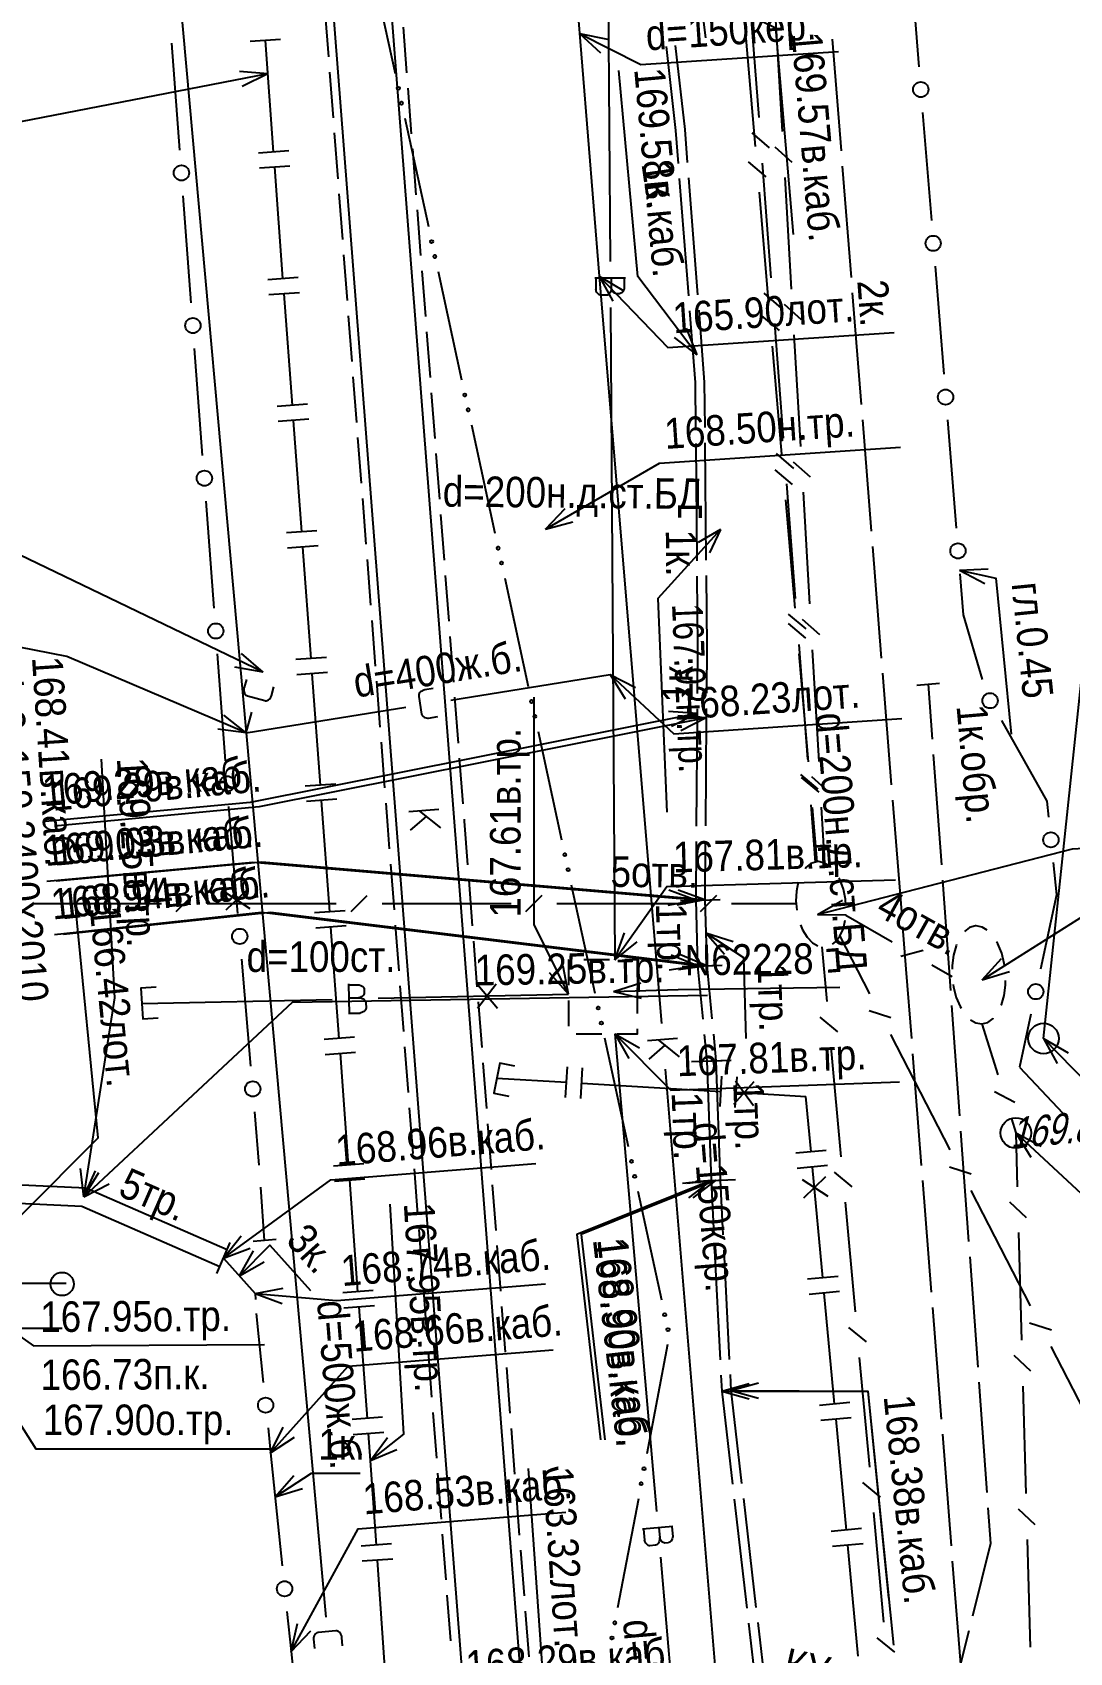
# Model space of a CAD drawing. Header units: metres. Extents: x -3947 to -3704, y 4976 to 6609.
# Drawn here: x -3855.3 to -3821.3, y 5793.7 to 5846.7 of the extents above; entities that cross this region are included whole.
import ezdxf
from ezdxf.enums import TextEntityAlignment as Align

# ---------------------------------------------------------------- set-up
doc = ezdxf.new("R2010")
doc.units = ezdxf.units.M
doc.header["$MEASUREMENT"] = 0
for name, color, linetype, lineweight in [('Водопровод', 7, 'Continuous', 25), ('Водосток', 7, 'Continuous', 25), ('Газопровод', 7, 'Continuous', 25), ('Кабели', 7, 'Continuous', 25), ('Кабель защиты', 7, 'Continuous', 25), ('Кабель связи', 7, 'Continuous', 25), ('Кабель электрический', 7, 'Continuous', 25), ('Канализация самотёчная', 7, 'Continuous', 25), ('Теплосеть', 7, 'Continuous', 25)]:
    doc.layers.add(name, color=color, linetype=linetype, lineweight=lineweight)
doc.styles.add('Style-RUSSIAN_1251', font='RUSSIAN_1251.shx')
doc.styles.add('Style-RUSSIAN_1251 I 0.00000', font='RUSSIAN_1251.shx')
doc.styles.add('Style-RUSSIAN_1251 I 0.32289', font='RUSSIAN_1251.shx', dxfattribs={"oblique": 18.5})

msp = doc.modelspace()

# ---------------------------------------------------------------- linework, layer by layer
at = {"layer": 'Водопровод', "linetype": 'Continuous'}
for p, q in [((-3836.523, 5860.556), (-3836.373, 5839.204)), ((-3822.192, 5813.777), (-3818.749, 5846.441)), ((-3835.872, 5838.666), (-3836.869, 5838.659)), ((-3836.836, 5838.659), (-3836.834, 5838.297)), ((-3836.336, 5838.663), (-3836.333, 5838.341)), ((-3836.362, 5837.704), (-3836.212, 5816.352)), ((-3836.212, 5816.352), (-3835.896, 5817.231)), ((-3836.212, 5816.352), (-3835.488, 5816.942)), ((-3836.39, 5816.352), (-3837.227, 5816.352)), ((-3835.471, 5816.352), (-3835.89, 5816.352)), ((-3835.471, 5815.934), (-3835.471, 5816.352)), ((-3837.733, 5815.226), (-3838.354, 5815.924)), ((-3837.733, 5815.226), (-3837.905, 5816.144)), ((-3844.932, 5815.567), (-3844.91, 5814.57)), ((-3843.963, 5815.091), (-3837.733, 5815.226)), ((-3840.102, 5815.551), (-3840.707, 5814.754)), ((-3840.702, 5815.536), (-3840.057, 5814.77)), ((-3836.257, 5815.318), (-3835.366, 5815.596)), ((-3836.257, 5815.318), (-3835.35, 5815.096)), ((-3835.471, 5814.596), (-3835.471, 5815.434)), ((-3851.692, 5814.923), (-3845.462, 5815.058)), ((-3844.921, 5815.103), (-3844.6, 5815.11)), ((-3837.733, 5815.021), (-3837.733, 5814.183)), ((-3844.911, 5814.603), (-3844.548, 5814.61)), ((-3837.483, 5813.933), (-3836.646, 5813.933)), ((-3836.219, 5813.933), (-3835.763, 5813.118)), ((-3836.219, 5813.933), (-3835.408, 5813.47)), ((-3836.219, 5813.933), (-3834.857, 5798.297)), ((-3822.192, 5813.777), (-3821.742, 5812.958)), ((-3822.192, 5813.777), (-3821.384, 5813.307)), ((-3834.315, 5797.8), (-3835.308, 5797.714)), ((-3835.276, 5797.717), (-3835.245, 5797.356)), ((-3834.777, 5797.76), (-3834.749, 5797.44)), ((-3834.727, 5796.803), (-3833.366, 5781.166))]:
    msp.add_line(p, q, dxfattribs=at)
at = {"layer": 'Водопровод', "linetype": 'Continuous', "flags": 128}
for points in [[(-3835.908, 5838.666), (-3835.906, 5838.347), (-3835.911, 5838.317), (-3835.93, 5838.266), (-3835.957, 5838.219), (-3835.972, 5838.201), (-3835.991, 5838.184), (-3836.015, 5838.169), (-3836.045, 5838.155), (-3836.06, 5838.152), (-3836.175, 5838.151), (-3836.198, 5838.156), (-3836.228, 5838.169), (-3836.248, 5838.184), (-3836.269, 5838.2), (-3836.29, 5838.228), (-3836.309, 5838.264), (-3836.322, 5838.295), (-3836.333, 5838.341), (-3836.337, 5838.303), (-3836.34, 5838.269), (-3836.355, 5838.22), (-3836.372, 5838.19), (-3836.39, 5838.162), (-3836.422, 5838.132), (-3836.457, 5838.111), (-3836.489, 5838.102), (-3836.679, 5838.101), (-3836.698, 5838.104), (-3836.724, 5838.115), (-3836.754, 5838.135), (-3836.782, 5838.167), (-3836.801, 5838.195), (-3836.822, 5838.241), (-3836.832, 5838.269), (-3836.834, 5838.297)], [(-3837.733, 5815.226), (-3838.852, 5817.509), (-3838.852, 5824.948)], [(-3836.212, 5816.352), (-3834.514, 5818.752), (-3827.035, 5818.968)], [(-3837.727, 5816.352), (-3837.733, 5816.352), (-3837.733, 5815.521)], [(-3851.225, 5815.454), (-3851.724, 5815.422), (-3851.66, 5814.424), (-3851.161, 5814.456)], [(-3844.931, 5815.531), (-3844.612, 5815.538), (-3844.582, 5815.533), (-3844.531, 5815.515), (-3844.484, 5815.488), (-3844.465, 5815.474), (-3844.448, 5815.455), (-3844.432, 5815.431), (-3844.419, 5815.402), (-3844.414, 5815.387), (-3844.412, 5815.271), (-3844.417, 5815.249), (-3844.43, 5815.219), (-3844.444, 5815.198), (-3844.46, 5815.177), (-3844.488, 5815.156), (-3844.523, 5815.136), (-3844.554, 5815.122), (-3844.6, 5815.11), (-3844.562, 5815.107), (-3844.528, 5815.104), (-3844.479, 5815.09), (-3844.449, 5815.074), (-3844.42, 5815.056), (-3844.39, 5815.025), (-3844.369, 5814.99), (-3844.359, 5814.959), (-3844.354, 5814.768), (-3844.358, 5814.749), (-3844.368, 5814.723), (-3844.388, 5814.693), (-3844.419, 5814.664), (-3844.447, 5814.645), (-3844.493, 5814.623), (-3844.521, 5814.613), (-3844.548, 5814.61)], [(-3836.257, 5815.318), (-3834.143, 5815.384), (-3828.859, 5815.458)], [(-3836.219, 5813.933), (-3834.383, 5812.08), (-3826.906, 5812.359)], [(-3836.146, 5813.933), (-3835.471, 5813.933), (-3835.471, 5814.096)], [(-3822.192, 5813.777), (-3820.244, 5811.781), (-3814.838, 5811.936)], [(-3834.351, 5797.797), (-3834.324, 5797.48), (-3834.327, 5797.449), (-3834.341, 5797.398), (-3834.365, 5797.349), (-3834.378, 5797.329), (-3834.395, 5797.31), (-3834.418, 5797.293), (-3834.447, 5797.278), (-3834.461, 5797.273), (-3834.576, 5797.263), (-3834.599, 5797.266), (-3834.63, 5797.277), (-3834.652, 5797.29), (-3834.674, 5797.305), (-3834.697, 5797.331), (-3834.718, 5797.365), (-3834.734, 5797.395), (-3834.749, 5797.44), (-3834.75, 5797.401), (-3834.75, 5797.368), (-3834.761, 5797.318), (-3834.775, 5797.287), (-3834.791, 5797.257), (-3834.82, 5797.225), (-3834.854, 5797.201), (-3834.885, 5797.189), (-3835.075, 5797.173), (-3835.094, 5797.175), (-3835.121, 5797.184), (-3835.152, 5797.201), (-3835.183, 5797.231), (-3835.204, 5797.257), (-3835.228, 5797.302), (-3835.24, 5797.329), (-3835.245, 5797.356)]]:
    msp.add_lwpolyline(points, dxfattribs=at)
at = {"layer": 'Водопровод', "linetype": 'Continuous'}
msp.add_arc((-3822.192, 5813.777), 0.5, 0, 360, dxfattribs=at)
at = {"layer": 'Водосток', "linetype": 'Continuous'}
for p, q in [((-3850.628, 5849.864), (-3848.274, 5823.777)), ((-3847.724, 5825.764), (-3848.426, 5826.38)), ((-3847.724, 5825.764), (-3848.643, 5825.929)), ((-3841.579, 5824.855), (-3836.364, 5825.695)), ((-3836.364, 5825.695), (-3835.877, 5824.898)), ((-3836.364, 5825.695), (-3835.536, 5825.263)), ((-3848.274, 5823.777), (-3849.004, 5824.36)), ((-3848.274, 5823.777), (-3843.059, 5824.617)), ((-3848.274, 5823.777), (-3848.087, 5824.452)), ((-3848.274, 5823.777), (-3849.2, 5823.9)), ((-3848.274, 5823.777), (-3845.669, 5794.84))]:
    msp.add_line(p, q, dxfattribs=at)
at = {"layer": 'Водосток', "linetype": 'Continuous', "flags": 128}
for points in [[(-3847.724, 5825.764), (-3856.583, 5830.033), (-3864.005, 5829.753)], [(-3848.274, 5823.777), (-3854.145, 5826.278), (-3861.447, 5827.713)], [(-3848.268, 5825.528), (-3848.342, 5825.261), (-3848.35, 5825.223), (-3848.351, 5825.192), (-3848.351, 5825.149), (-3848.343, 5825.109), (-3848.331, 5825.077), (-3848.309, 5825.045), (-3848.283, 5825.016), (-3848.259, 5825.002), (-3848.233, 5824.99), (-3847.67, 5824.834), (-3847.644, 5824.832), (-3847.622, 5824.833), (-3847.594, 5824.84), (-3847.572, 5824.85), (-3847.544, 5824.866), (-3847.517, 5824.885), (-3847.496, 5824.912), (-3847.468, 5824.952), (-3847.454, 5824.987), (-3847.371, 5825.285)], [(-3836.364, 5825.695), (-3834.284, 5823.753), (-3826.824, 5824.252)], [(-3842.156, 5825.23), (-3842.43, 5825.185), (-3842.468, 5825.177), (-3842.497, 5825.165), (-3842.535, 5825.148), (-3842.569, 5825.124), (-3842.593, 5825.099), (-3842.613, 5825.065), (-3842.628, 5825.03), (-3842.631, 5825.002), (-3842.631, 5824.974), (-3842.538, 5824.397), (-3842.529, 5824.372), (-3842.519, 5824.353), (-3842.502, 5824.33), (-3842.483, 5824.315), (-3842.456, 5824.296), (-3842.428, 5824.279), (-3842.394, 5824.271), (-3842.346, 5824.262), (-3842.31, 5824.264), (-3842.004, 5824.313)], [(-3858.115, 5805.521), (-3853.115, 5810.521), (-3853.849, 5818.014)], [(-3864.66, 5806.026), (-3861.684, 5805.763), (-3854.164, 5805.763)], [(-3864.788, 5804.564), (-3861.811, 5804.3), (-3854.292, 5804.3)], [(-3845.121, 5793.896), (-3845.146, 5794.173), (-3845.152, 5794.211), (-3845.161, 5794.24), (-3845.177, 5794.28), (-3845.198, 5794.315), (-3845.221, 5794.341), (-3845.253, 5794.363), (-3845.287, 5794.381), (-3845.315, 5794.385), (-3845.343, 5794.388), (-3845.925, 5794.335), (-3845.95, 5794.328), (-3845.97, 5794.32), (-3845.994, 5794.304), (-3846.011, 5794.286), (-3846.032, 5794.261), (-3846.05, 5794.234), (-3846.061, 5794.201), (-3846.073, 5794.154), (-3846.074, 5794.117), (-3846.046, 5793.808)]]:
    msp.add_lwpolyline(points, dxfattribs=at)
at = {"layer": 'Газопровод', "linetype": 'Continuous'}
for p, q in [((-3847.152, 5846.477), (-3848.149, 5846.403)), ((-3847.38, 5842.794), (-3847.65, 5846.44)), ((-3847.57, 5845.353), (-3848.501, 5845.426)), ((-3847.57, 5845.353), (-3848.406, 5844.936)), ((-3846.882, 5842.831), (-3847.879, 5842.757)), ((-3846.845, 5842.332), (-3847.842, 5842.258)), ((-3847.073, 5838.649), (-3847.343, 5842.295)), ((-3846.575, 5838.686), (-3847.572, 5838.612)), ((-3846.538, 5838.187), (-3847.535, 5838.113)), ((-3846.767, 5834.504), (-3847.037, 5838.15)), ((-3846.268, 5834.541), (-3847.265, 5834.467)), ((-3846.231, 5834.042), (-3847.228, 5833.968)), ((-3846.46, 5830.359), (-3846.73, 5834.005)), ((-3838.49, 5830.451), (-3837.836, 5831.118)), ((-3838.49, 5830.451), (-3837.586, 5830.685)), ((-3845.961, 5830.396), (-3846.959, 5830.322)), ((-3832.765, 5830.439), (-3833.486, 5830.012)), ((-3832.765, 5830.439), (-3833.115, 5829.677)), ((-3845.924, 5829.897), (-3846.922, 5829.823)), ((-3846.153, 5826.214), (-3846.423, 5829.86)), ((-3845.654, 5826.25), (-3846.652, 5826.177)), ((-3845.618, 5825.752), (-3846.615, 5825.678)), ((-3845.846, 5822.069), (-3846.116, 5825.715)), ((-3845.348, 5822.105), (-3846.345, 5822.032)), ((-3845.311, 5821.607), (-3846.308, 5821.533)), ((-3845.54, 5817.923), (-3845.809, 5821.57)), ((-3845.041, 5817.96), (-3846.038, 5817.887)), ((-3845.004, 5817.462), (-3846.001, 5817.388)), ((-3845.233, 5813.778), (-3845.503, 5817.425)), ((-3844.734, 5813.815), (-3845.731, 5813.742)), ((-3844.697, 5813.317), (-3845.694, 5813.243)), ((-3844.926, 5809.633), (-3845.196, 5813.28)), ((-3837.828, 5811.846), (-3837.769, 5812.845)), ((-3837.329, 5811.817), (-3837.27, 5812.815)), ((-3840.076, 5812.48), (-3837.799, 5812.345)), ((-3837.3, 5812.316), (-3832.745, 5812.046)), ((-3832.774, 5811.547), (-3832.715, 5812.545)), ((-3831.665, 5812.359), (-3832.332, 5811.614)), ((-3832.275, 5811.518), (-3832.216, 5812.516)), ((-3832.264, 5812.393), (-3831.683, 5811.578)), ((-3832.246, 5812.017), (-3829.968, 5811.882)), ((-3829.798, 5810.068), (-3829.968, 5811.882)), ((-3829.301, 5810.114), (-3830.296, 5810.021)), ((-3844.427, 5809.67), (-3845.425, 5809.597)), ((-3829.254, 5809.616), (-3830.25, 5809.523)), ((-3829.412, 5805.941), (-3829.752, 5809.57)), ((-3844.39, 5809.172), (-3845.388, 5809.098)), ((-3844.619, 5805.488), (-3844.889, 5809.135)), ((-3830.091, 5809.158), (-3829.253, 5808.611)), ((-3830.033, 5808.561), (-3829.316, 5809.258)), ((-3828.915, 5805.988), (-3829.91, 5805.895)), ((-3844.121, 5805.525), (-3845.118, 5805.451)), ((-3828.868, 5805.49), (-3829.864, 5805.397)), ((-3829.027, 5801.815), (-3829.366, 5805.444)), ((-3844.084, 5805.027), (-3845.081, 5804.953)), ((-3844.312, 5801.343), (-3844.582, 5804.99)), ((-3828.529, 5801.861), (-3829.524, 5801.768)), ((-3843.814, 5801.38), (-3844.811, 5801.306)), ((-3843.777, 5800.882), (-3844.774, 5800.808)), ((-3828.482, 5801.364), (-3829.478, 5801.271)), ((-3828.641, 5797.689), (-3828.98, 5801.317)), ((-3844.21, 5799.96), (-3843.658, 5800.714)), ((-3844.21, 5799.96), (-3843.348, 5800.321)), ((-3828.143, 5797.735), (-3829.139, 5797.642)), ((-3843.518, 5797.232), (-3844.515, 5797.163)), ((-3828.096, 5797.237), (-3829.092, 5797.144)), ((-3828.255, 5793.562), (-3828.594, 5797.191)), ((-3843.483, 5796.734), (-3844.48, 5796.664)), ((-3843.726, 5793.051), (-3843.982, 5796.699))]:
    msp.add_line(p, q, dxfattribs=at)
at = {"layer": 'Газопровод', "linetype": 'Continuous', "flags": 128}
for points in [[(-3847.57, 5845.353), (-3857.525, 5843.42), (-3865.848, 5842.863)], [(-3838.49, 5830.451), (-3834.757, 5832.606), (-3826.875, 5833.134)], [(-3832.765, 5830.439), (-3834.805, 5828.174), (-3834.513, 5821.184)], [(-3839.489, 5812.874), (-3839.98, 5812.971), (-3840.173, 5811.99), (-3839.683, 5811.893)], [(-3844.21, 5799.96), (-3843.115, 5800.823), (-3843.572, 5808.35)], [(-3844.016, 5797.197), (-3844.21, 5799.96), (-3844.275, 5800.845)]]:
    msp.add_lwpolyline(points, dxfattribs=at)
at = {"layer": 'Кабели', "linetype": 'Continuous'}
for p, q in [((-3826.411, 5847.353), (-3826.268, 5845.584)), ((-3850.45, 5842.856), (-3850.712, 5846.359)), ((-3850.45, 5842.856), (-3850.712, 5846.359)), ((-3826.148, 5844.089), (-3825.862, 5840.55)), ((-3850.076, 5837.858), (-3850.338, 5841.36)), ((-3850.076, 5837.858), (-3850.338, 5841.36)), ((-3825.742, 5839.055), (-3825.456, 5835.516)), ((-3849.701, 5832.86), (-3849.964, 5836.362)), ((-3849.701, 5832.86), (-3849.964, 5836.362)), ((-3825.336, 5834.021), (-3825.05, 5830.482)), ((-3849.327, 5827.861), (-3849.589, 5831.364)), ((-3849.327, 5827.861), (-3849.589, 5831.364)), ((-3824.939, 5829.105), (-3824.006, 5829.153)), ((-3824.939, 5829.105), (-3824.115, 5828.665)), ((-3848.952, 5822.863), (-3849.215, 5826.365)), ((-3848.952, 5822.863), (-3849.215, 5826.365)), ((-3848.99, 5818.58), (-3848.157, 5818.027)), ((-3848.937, 5817.983), (-3848.214, 5818.674)), ((-3848.126, 5812.872), (-3848.424, 5816.372)), ((-3848.126, 5812.872), (-3848.424, 5816.372)), ((-3822.603, 5814.576), (-3822.976, 5812.841)), ((-3822.976, 5812.841), (-3821.56, 5811.334)), ((-3847.85, 5809.628), (-3847.999, 5811.378)), ((-3847.85, 5809.628), (-3847.999, 5811.378)), ((-3853.59, 5808.59), (-3853.103, 5809.387)), ((-3853.59, 5808.59), (-3852.761, 5809.021)), ((-3847.674, 5807.162), (-3847.799, 5808.908)), ((-3849.02, 5806.59), (-3848.439, 5807.321)), ((-3849.14, 5806.315), (-3848.9, 5806.865)), ((-3849.02, 5806.59), (-3848.145, 5806.917)), ((-3848.9, 5806.865), (-3848.8, 5807.094)), ((-3848.5, 5806.01), (-3848.04, 5806.823)), ((-3849.241, 5806.086), (-3849.14, 5806.315)), ((-3848.5, 5806.01), (-3847.687, 5806.47)), ((-3847.98, 5805.43), (-3847.062, 5805.603)), ((-3847.98, 5805.43), (-3847.105, 5805.104)), ((-3847.95, 5804.78), (-3847.717, 5802.521)), ((-3847.48, 5800.219), (-3847.066, 5801.057)), ((-3847.48, 5800.219), (-3846.693, 5800.723)), ((-3847.33, 5798.77), (-3846.713, 5799.471)), ((-3847.33, 5798.77), (-3846.44, 5799.052)), ((-3846.809, 5793.715), (-3846.596, 5794.624)), ((-3846.809, 5793.715), (-3846.157, 5794.384))]:
    msp.add_line(p, q, dxfattribs=at)
at = {"layer": 'Кабели', "linetype": 'Continuous', "flags": 128}
for points in [[(-3824.939, 5829.105), (-3823.755, 5828.841), (-3823.248, 5823.742)], [(-3824.93, 5828.987), (-3824.821, 5827.638), (-3824.204, 5825.53)], [(-3823.572, 5824.179), (-3822.082, 5821.539), (-3822.028, 5821.024)], [(-3848.552, 5817.867), (-3848.772, 5820.45), (-3848.84, 5821.367)], [(-3848.552, 5817.867), (-3848.772, 5820.45), (-3848.84, 5821.367)], [(-3821.874, 5819.532), (-3821.764, 5818.476), (-3822.287, 5816.043)], [(-3853.59, 5808.59), (-3846.763, 5814.961), (-3833.188, 5815.191)], [(-3849.02, 5806.59), (-3845.505, 5809.145), (-3838.797, 5809.68)], [(-3860.067, 5809.19), (-3853.521, 5808.887), (-3848.9, 5806.865)], [(-3860.094, 5808.591), (-3853.659, 5808.293), (-3849.14, 5806.315)], [(-3848.5, 5806.01), (-3847.5, 5807.01), (-3846.175, 5805.533)], [(-3849.02, 5806.59), (-3847.98, 5805.43), (-3847.971, 5805.238)], [(-3847.98, 5805.43), (-3845.326, 5805.204), (-3838.484, 5805.749)], [(-3847.48, 5800.219), (-3844.943, 5803.054), (-3838.234, 5803.589)], [(-3847.563, 5801.029), (-3847.48, 5800.219), (-3847.097, 5796.511)], [(-3847.33, 5798.77), (-3846.141, 5799.545), (-3844.547, 5799.545)], [(-3846.809, 5793.715), (-3844.61, 5797.73), (-3837.817, 5798.272)], [(-3846.943, 5795.019), (-3846.809, 5793.715), (-3846.71, 5792.76)]]:
    msp.add_lwpolyline(points, dxfattribs=at)
at = {"layer": 'Кабели', "linetype": 'Continuous'}
for centre in [(-3826.208, 5844.836), (-3850.394, 5842.108), (-3850.394, 5842.108), (-3825.802, 5839.802), (-3850.02, 5837.11), (-3850.02, 5837.11), (-3825.396, 5834.769), (-3849.645, 5832.112), (-3849.645, 5832.112), (-3824.99, 5829.735), (-3849.271, 5827.113), (-3849.271, 5827.113), (-3823.941, 5824.833), (-3848.896, 5822.115), (-3848.896, 5822.115), (-3821.951, 5820.278), (-3848.488, 5817.119), (-3848.488, 5817.119), (-3822.445, 5815.31), (-3848.063, 5812.125), (-3848.063, 5812.125), (-3847.64, 5801.775), (-3847.02, 5795.765)]:
    msp.add_circle(centre, 0.25, dxfattribs=at)
at = {"layer": 'Кабель связи', "linetype": 'Continuous'}
for p, q in [((-3844.178, 5848.918), (-3843.407, 5845.366)), ((-3831.499, 5843.92), (-3831.784, 5847.673)), ((-3830.956, 5847.116), (-3830.744, 5843.46)), ((-3831.933, 5846.513), (-3831.629, 5842.971)), ((-3843.089, 5843.9), (-3842.317, 5840.348)), ((-3831.158, 5842.928), (-3831.726, 5843.416)), ((-3830.98, 5842.96), (-3830.421, 5842.462)), ((-3831.851, 5842.465), (-3831.277, 5841.983)), ((-3831.1, 5838.671), (-3831.385, 5842.424)), ((-3830.657, 5841.962), (-3830.445, 5838.306)), ((-3831.5, 5841.477), (-3831.195, 5837.935)), ((-3841.999, 5838.882), (-3841.228, 5835.33)), ((-3830.759, 5837.679), (-3831.328, 5838.167)), ((-3830.681, 5837.807), (-3830.122, 5837.308)), ((-3831.417, 5837.43), (-3830.844, 5836.947)), ((-3830.702, 5833.422), (-3830.987, 5837.175)), ((-3831.066, 5836.441), (-3830.761, 5832.9)), ((-3830.358, 5836.809), (-3830.146, 5833.153)), ((-3840.909, 5833.865), (-3840.138, 5830.313)), ((-3830.36, 5832.43), (-3830.929, 5832.918)), ((-3830.984, 5832.394), (-3830.41, 5831.911)), ((-3830.382, 5832.653), (-3829.823, 5832.155)), ((-3830.303, 5828.173), (-3830.588, 5831.926)), ((-3830.059, 5831.655), (-3829.847, 5827.999)), ((-3830.633, 5831.405), (-3830.328, 5827.864)), ((-3839.82, 5828.847), (-3839.048, 5825.295)), ((-3829.962, 5827.181), (-3830.53, 5827.669)), ((-3830.084, 5827.5), (-3829.524, 5827.001)), ((-3830.55, 5827.358), (-3829.977, 5826.875)), ((-3830.199, 5826.369), (-3829.894, 5822.828)), ((-3829.904, 5822.924), (-3830.189, 5826.677)), ((-3829.76, 5826.502), (-3829.548, 5822.846)), ((-3838.73, 5823.829), (-3837.959, 5820.277)), ((-3829.563, 5821.932), (-3830.132, 5822.421)), ((-3830.117, 5822.322), (-3829.543, 5821.84)), ((-3829.785, 5822.346), (-3829.225, 5821.848)), ((-3829.648, 5819.552), (-3829.791, 5821.429)), ((-3829.765, 5821.334), (-3829.613, 5819.563)), ((-3829.461, 5821.348), (-3829.355, 5819.52)), ((-3850.563, 5817.929), (-3850.033, 5818.459)), ((-3844.845, 5817.93), (-3844.316, 5818.461)), ((-3839.128, 5817.932), (-3838.598, 5818.462)), ((-3837.64, 5818.811), (-3836.869, 5815.259)), ((-3833.41, 5817.933), (-3832.88, 5818.464)), ((-3855.266, 5818.193), (-3851.048, 5818.194)), ((-3849.548, 5818.194), (-3845.331, 5818.195)), ((-3843.831, 5818.196), (-3839.613, 5818.197)), ((-3838.113, 5818.197), (-3833.895, 5818.198)), ((-3832.395, 5818.199), (-3830.287, 5818.199)), ((-3829.581, 5817.836), (-3828.772, 5818.303)), ((-3829.581, 5817.836), (-3828.647, 5817.819)), ((-3828.661, 5817.811), (-3827.144, 5816.939)), ((-3828.851, 5817.129), (-3827.881, 5815.242)), ((-3829.275, 5814.986), (-3829.439, 5816.778)), ((-3826.855, 5816.468), (-3826.132, 5816.663)), ((-3824.194, 5815.701), (-3823.567, 5816.393)), ((-3825.843, 5816.192), (-3825.177, 5815.809)), ((-3824.194, 5815.701), (-3823.3, 5815.97)), ((-3827.896, 5814.689), (-3827.182, 5814.46)), ((-3828.918, 5813.999), (-3829.494, 5814.479)), ((-3824.208, 5814.254), (-3823.689, 5812.583)), ((-3836.551, 5813.794), (-3835.779, 5810.242)), ((-3827.196, 5813.907), (-3825.258, 5810.133)), ((-3828.809, 5809.908), (-3829.138, 5813.492)), ((-3823.798, 5812.041), (-3823.134, 5811.692)), ((-3823.243, 5811.15), (-3823.098, 5810.684)), ((-3823.098, 5810.684), (-3822.608, 5809.889)), ((-3823.098, 5810.684), (-3822.268, 5810.256)), ((-3823.098, 5810.684), (-3823.05, 5808.923)), ((-3828.453, 5808.921), (-3829.029, 5809.401)), ((-3825.272, 5809.581), (-3824.558, 5809.352)), ((-3835.461, 5808.776), (-3834.69, 5805.224)), ((-3828.344, 5804.829), (-3828.673, 5808.414)), ((-3824.572, 5808.799), (-3822.634, 5805.025)), ((-3823.301, 5808.431), (-3822.757, 5807.916)), ((-3823.008, 5807.424), (-3822.911, 5803.901)), ((-3827.988, 5803.843), (-3828.564, 5804.322)), ((-3822.648, 5804.473), (-3821.934, 5804.243)), ((-3834.489, 5803.756), (-3835.167, 5800.186)), ((-3821.949, 5803.691), (-3820.01, 5799.917)), ((-3827.879, 5799.751), (-3828.208, 5803.336)), ((-3823.163, 5803.409), (-3822.618, 5802.894)), ((-3822.87, 5802.402), (-3822.772, 5798.879)), ((-3827.523, 5798.764), (-3828.099, 5799.244)), ((-3835.446, 5798.712), (-3836.124, 5795.141)), ((-3827.414, 5794.673), (-3827.742, 5798.257)), ((-3823.024, 5798.387), (-3822.479, 5797.872)), ((-3822.731, 5797.38), (-3822.634, 5793.857)), ((-3827.058, 5793.686), (-3827.634, 5794.165))]:
    msp.add_line(p, q, dxfattribs=at)
at = {"layer": 'Кабель связи', "linetype": 'Continuous', "flags": 128}
for points in [[(-3829.581, 5817.836), (-3821.246, 5819.984), (-3813.402, 5820.44)], [(-3829.613, 5819.563), (-3829.648, 5819.552), (-3829.801, 5819.504), (-3829.97, 5819.369), (-3829.995, 5819.332)], [(-3829.191, 5819.414), (-3829.355, 5819.52), (-3829.551, 5819.565), (-3829.613, 5819.563)], [(-3828.657, 5818.144), (-3828.67, 5818.335), (-3828.738, 5818.659), (-3828.848, 5818.955), (-3828.887, 5819.023)], [(-3830.218, 5818.888), (-3830.277, 5818.603), (-3830.293, 5818.276), (-3830.287, 5818.199), (-3830.267, 5817.979)], [(-3824.194, 5815.701), (-3820.265, 5818.182), (-3812.412, 5818.628)], [(-3830.138, 5817.498), (-3830.072, 5817.332), (-3829.922, 5817.09), (-3829.746, 5816.908), (-3829.573, 5816.808)], [(-3829.1, 5816.861), (-3828.996, 5816.935), (-3828.851, 5817.129), (-3828.74, 5817.381), (-3828.678, 5817.646)], [(-3824.42, 5817.46), (-3824.61, 5817.406), (-3824.782, 5817.278)], [(-3824.039, 5817.327), (-3824.198, 5817.423), (-3824.393, 5817.461), (-3824.42, 5817.46)], [(-3825.038, 5816.852), (-3825.055, 5816.814), (-3825.138, 5816.506), (-3825.179, 5816.165), (-3825.179, 5816.046)], [(-3823.47, 5816.167), (-3823.478, 5816.235), (-3823.561, 5816.571), (-3823.682, 5816.871), (-3823.726, 5816.944)], [(-3825.144, 5815.548), (-3825.132, 5815.455), (-3825.046, 5815.121), (-3824.923, 5814.824), (-3824.89, 5814.77)], [(-3823.575, 5814.862), (-3823.567, 5814.88), (-3823.481, 5815.186), (-3823.437, 5815.525), (-3823.437, 5815.669)], [(-3824.577, 5814.386), (-3824.403, 5814.286), (-3824.208, 5814.254), (-3824.018, 5814.302), (-3823.842, 5814.427), (-3823.834, 5814.437)], [(-3823.098, 5810.684), (-3818.668, 5806.58), (-3811.198, 5806.872)]]:
    msp.add_lwpolyline(points, dxfattribs=at)
at = {"layer": 'Кабель связи', "linetype": 'Continuous'}
for centre in [(-3843.301, 5844.877), (-3843.195, 5844.389), (-3842.211, 5839.86), (-3842.105, 5839.371), (-3841.122, 5834.842), (-3841.015, 5834.353), (-3840.032, 5829.824), (-3839.926, 5829.335), (-3838.942, 5824.806), (-3838.836, 5824.318), (-3837.853, 5819.789), (-3837.746, 5819.3), (-3836.763, 5814.771), (-3836.657, 5814.282), (-3835.673, 5809.753), (-3835.567, 5809.264), (-3834.584, 5804.735), (-3834.478, 5804.247), (-3835.26, 5799.694), (-3835.353, 5799.203), (-3836.217, 5794.65), (-3836.311, 5794.158)]:
    msp.add_circle(centre, 0.05, dxfattribs=at)
msp.add_arc((-3823.098, 5810.684), 0.5, 0, 360, dxfattribs=at)
at = {"layer": 'Кабель электрический', "linetype": 'Continuous'}
for p, q in [((-3828.804, 5842.83), (-3829.093, 5846.482)), ((-3828.475, 5838.679), (-3828.764, 5842.332)), ((-3834.108, 5841.921), (-3833.81, 5838.089)), ((-3833.807, 5841.947), (-3833.511, 5838.112)), ((-3828.147, 5834.529), (-3828.436, 5838.181)), ((-3833.521, 5836.156), (-3833.867, 5837.024)), ((-3833.521, 5836.156), (-3834.265, 5836.721)), ((-3827.818, 5830.378), (-3828.107, 5834.03)), ((-3833.572, 5833.253), (-3833.536, 5829.41)), ((-3833.272, 5833.273), (-3833.236, 5829.427)), ((-3827.489, 5826.227), (-3827.779, 5829.879)), ((-3827.161, 5822.077), (-3827.45, 5825.729)), ((-3826.338, 5825.343), (-3825.59, 5825.403)), ((-3825.964, 5825.373), (-3825.833, 5823.568)), ((-3833.526, 5824.414), (-3834.457, 5824.483)), ((-3833.526, 5824.414), (-3834.36, 5823.993)), ((-3833.227, 5824.268), (-3834.158, 5824.337)), ((-3833.227, 5824.268), (-3834.061, 5823.847)), ((-3825.797, 5823.069), (-3825.535, 5819.459)), ((-3826.832, 5817.926), (-3827.121, 5821.578)), ((-3833.556, 5820.222), (-3833.57, 5818.3)), ((-3833.256, 5820.233), (-3833.27, 5818.31)), ((-3825.499, 5818.96), (-3825.237, 5815.35)), ((-3833.57, 5818.3), (-3834.445, 5818.626)), ((-3833.27, 5818.31), (-3834.145, 5818.636)), ((-3833.57, 5818.3), (-3834.488, 5818.128)), ((-3833.27, 5818.31), (-3834.188, 5818.138)), ((-3834.07, 5818.286), (-3833.07, 5818.314)), ((-3833.77, 5818.296), (-3832.77, 5818.324)), ((-3833.24, 5817.235), (-3832.624, 5816.533)), ((-3833.24, 5817.235), (-3832.35, 5816.951)), ((-3833.51, 5816.15), (-3834.373, 5816.508)), ((-3833.21, 5816.158), (-3834.073, 5816.516)), ((-3833.51, 5816.15), (-3834.434, 5816.011)), ((-3833.21, 5816.158), (-3834.134, 5816.02)), ((-3834.01, 5816.136), (-3833.01, 5816.164)), ((-3833.71, 5816.146), (-3832.71, 5816.174)), ((-3833.51, 5816.15), (-3833.342, 5814.408)), ((-3833.21, 5816.16), (-3833.042, 5814.418)), ((-3825.201, 5814.851), (-3824.94, 5811.241)), ((-3833.294, 5813.91), (-3833.21, 5813.04)), ((-3832.994, 5813.92), (-3832.91, 5813.05)), ((-3826.18, 5809.624), (-3826.466, 5813.277)), ((-3833.71, 5813.022), (-3832.71, 5813.058)), ((-3833.41, 5813.032), (-3832.41, 5813.068)), ((-3824.903, 5810.743), (-3824.642, 5807.132)), ((-3853.59, 5808.59), (-3853.699, 5809.518)), ((-3853.59, 5808.59), (-3853.205, 5809.441)), ((-3833.07, 5809.129), (-3833.998, 5809.025)), ((-3832.928, 5809.133), (-3833.856, 5809.028)), ((-3833.07, 5809.129), (-3833.811, 5808.561)), ((-3832.928, 5809.133), (-3833.669, 5808.564)), ((-3833.57, 5809.112), (-3832.57, 5809.148)), ((-3833.27, 5809.122), (-3832.27, 5809.158)), ((-3833.07, 5809.13), (-3832.979, 5807.339)), ((-3832.77, 5809.14), (-3832.679, 5807.351)), ((-3825.855, 5805.473), (-3826.141, 5809.126)), ((-3847.3, 5807.193), (-3848.048, 5807.132)), ((-3832.954, 5806.84), (-3832.772, 5803.258)), ((-3832.654, 5806.851), (-3832.472, 5803.273)), ((-3824.605, 5806.634), (-3824.344, 5803.024)), ((-3825.53, 5801.322), (-3825.816, 5804.975)), ((-3832.72, 5802.23), (-3831.82, 5802.481)), ((-3832.42, 5802.26), (-3831.519, 5802.505)), ((-3824.308, 5802.525), (-3824.046, 5798.915)), ((-3832.72, 5802.23), (-3831.82, 5801.981)), ((-3832.42, 5802.26), (-3831.521, 5802.005)), ((-3825.205, 5797.171), (-3825.491, 5800.824)), ((-3832.312, 5798.696), (-3831.9, 5795.133)), ((-3832.011, 5798.715), (-3831.6, 5795.155)), ((-3824.879, 5793.02), (-3825.165, 5796.673)), ((-3831.843, 5794.637), (-3831.431, 5791.074)), ((-3831.542, 5794.658), (-3831.131, 5791.099)), ((-3824.637, 5794.387), (-3825.512, 5790.874))]:
    msp.add_line(p, q, dxfattribs=at)
at = {"layer": 'Кабель электрический', "linetype": 'Continuous', "flags": 128}
for points in [[(-3834.66, 5849.875), (-3833.578, 5849.152), (-3833.249, 5846.528)], [(-3834.816, 5848.748), (-3830.957, 5846.851), (-3830.382, 5840.096)], [(-3834.539, 5846.243), (-3834.23, 5843.5), (-3834.146, 5842.42)], [(-3834.239, 5846.272), (-3833.93, 5843.53), (-3833.846, 5842.446)], [(-3833.521, 5836.156), (-3835.466, 5838.712), (-3836.084, 5845.457)], [(-3833.772, 5837.59), (-3833.59, 5835.25), (-3833.576, 5833.753)], [(-3833.472, 5837.613), (-3833.29, 5835.26), (-3833.276, 5833.773)], [(-3833.531, 5828.91), (-3833.51, 5826.6), (-3833.521, 5825.066)], [(-3833.231, 5828.927), (-3833.21, 5826.6), (-3833.221, 5825.08)], [(-3833.526, 5824.414), (-3848.147, 5821.504), (-3854.848, 5820.876)], [(-3833.227, 5824.268), (-3847.848, 5821.358), (-3854.549, 5820.73)], [(-3833.525, 5824.566), (-3833.526, 5824.414), (-3833.552, 5820.722)], [(-3833.225, 5824.58), (-3833.227, 5824.268), (-3833.252, 5820.733)], [(-3853.59, 5808.59), (-3852.579, 5815.108), (-3853.008, 5822.919)], [(-3833.57, 5818.3), (-3848.061, 5819.542), (-3854.797, 5818.92)], [(-3833.27, 5818.31), (-3847.761, 5819.552), (-3854.497, 5818.93)], [(-3833.51, 5816.15), (-3847.775, 5817.897), (-3854.551, 5817.17)], [(-3833.21, 5816.158), (-3847.474, 5817.905), (-3854.25, 5817.178)], [(-3833.57, 5818.3), (-3833.51, 5816.15)], [(-3833.27, 5818.31), (-3833.21, 5816.16)], [(-3826.505, 5813.775), (-3826.683, 5816.042), (-3826.793, 5817.427)], [(-3833.24, 5817.235), (-3832.003, 5816.424), (-3831.929, 5813.781)], [(-3833.21, 5813.04), (-3833.07, 5809.13)], [(-3832.91, 5813.05), (-3832.77, 5809.14)], [(-3833.07, 5809.129), (-3837.459, 5807.36), (-3836.685, 5800.639)], [(-3832.928, 5809.133), (-3837.317, 5807.363), (-3836.543, 5800.642)], [(-3832.747, 5802.758), (-3832.72, 5802.23), (-3832.369, 5799.193)], [(-3832.446, 5802.774), (-3832.42, 5802.26), (-3832.068, 5799.211)], [(-3832.72, 5802.23), (-3827.945, 5802.235), (-3827.104, 5793.917)], [(-3832.42, 5802.26), (-3827.945, 5802.235), (-3827.259, 5795.455)], [(-3824.01, 5798.416), (-3823.925, 5797.247), (-3824.517, 5794.872)]]:
    msp.add_lwpolyline(points, dxfattribs=at)
at = {"layer": 'Канализация самотёчная', "linetype": 'Continuous'}
for p, q in [((-3838.705, 5863.057), (-3836.726, 5838.729)), ((-3845.578, 5845.906), (-3845.693, 5847.402)), ((-3843.145, 5846.878), (-3843.03, 5845.382)), ((-3837.372, 5846.672), (-3836.683, 5846.041)), ((-3837.372, 5846.672), (-3836.457, 5846.486)), ((-3845.425, 5843.912), (-3845.54, 5845.408)), ((-3842.992, 5844.884), (-3842.877, 5843.388)), ((-3845.271, 5841.918), (-3845.386, 5843.414)), ((-3842.838, 5842.89), (-3842.723, 5841.394)), ((-3845.118, 5839.924), (-3845.233, 5841.42)), ((-3842.685, 5840.896), (-3842.57, 5839.4)), ((-3844.964, 5837.93), (-3845.079, 5839.426)), ((-3842.531, 5838.902), (-3842.416, 5837.406)), ((-3836.726, 5838.729), (-3836.284, 5837.906)), ((-3836.726, 5838.729), (-3835.923, 5838.252)), ((-3836.726, 5838.729), (-3834.692, 5814.266)), ((-3844.811, 5835.936), (-3844.926, 5837.431)), ((-3842.378, 5836.907), (-3842.263, 5835.412)), ((-3844.657, 5833.942), (-3844.773, 5835.437)), ((-3842.225, 5834.913), (-3842.11, 5833.418)), ((-3844.504, 5831.948), (-3844.619, 5833.443)), ((-3842.071, 5832.919), (-3841.956, 5831.424)), ((-3844.351, 5829.954), (-3844.466, 5831.449)), ((-3841.918, 5830.925), (-3841.803, 5829.43)), ((-3844.197, 5827.959), (-3844.312, 5829.455)), ((-3841.764, 5828.931), (-3841.649, 5827.435)), ((-3844.044, 5825.965), (-3844.159, 5827.461)), ((-3841.611, 5826.937), (-3841.496, 5825.441)), ((-3843.89, 5823.971), (-3844.005, 5825.467)), ((-3841.457, 5824.943), (-3841.342, 5823.447)), ((-3843.737, 5821.977), (-3843.852, 5823.473)), ((-3841.304, 5822.949), (-3841.189, 5821.453)), ((-3841.969, 5821.27), (-3842.957, 5821.194)), ((-3842.389, 5821.047), (-3842.91, 5820.596)), ((-3842.605, 5821.221), (-3841.923, 5820.672)), ((-3843.429, 5817.989), (-3843.545, 5819.485)), ((-3840.997, 5818.961), (-3840.881, 5817.465)), ((-3843.275, 5815.995), (-3843.391, 5817.49)), ((-3840.843, 5816.967), (-3840.727, 5815.471)), ((-3843.122, 5814.001), (-3843.237, 5815.496)), ((-3840.689, 5814.972), (-3840.573, 5813.477)), ((-3834.165, 5813.779), (-3835.153, 5813.697)), ((-3834.801, 5813.727), (-3834.116, 5813.181)), ((-3842.968, 5812.007), (-3843.083, 5813.502)), ((-3834.584, 5813.554), (-3835.103, 5813.099)), ((-3840.535, 5812.978), (-3840.419, 5811.483)), ((-3834.567, 5812.771), (-3832.533, 5788.308)), ((-3842.814, 5810.013), (-3842.929, 5811.508)), ((-3840.381, 5810.984), (-3840.265, 5809.489)), ((-3842.66, 5808.019), (-3842.775, 5809.514)), ((-3840.227, 5808.99), (-3840.112, 5807.495)), ((-3842.506, 5806.025), (-3842.622, 5807.52)), ((-3840.073, 5806.996), (-3839.958, 5805.501)), ((-3842.352, 5804.03), (-3842.468, 5805.526)), ((-3839.919, 5805.002), (-3839.804, 5803.507)), ((-3842.198, 5802.036), (-3842.314, 5803.532)), ((-3839.765, 5803.008), (-3839.65, 5801.512)), ((-3842.045, 5800.042), (-3842.16, 5801.538)), ((-3839.611, 5801.014), (-3839.496, 5799.518)), ((-3841.891, 5798.048), (-3842.006, 5799.544)), ((-3839.457, 5799.02), (-3839.342, 5797.524)), ((-3841.737, 5796.054), (-3841.852, 5797.55)), ((-3839.303, 5797.026), (-3839.188, 5795.53)), ((-3841.583, 5794.06), (-3841.698, 5795.556)), ((-3839.149, 5795.032), (-3839.034, 5793.536))]:
    msp.add_line(p, q, dxfattribs=at)
at = {"layer": 'Канализация самотёчная', "linetype": 'Continuous', "flags": 128}
for points in [[(-3848.586, 5888.034), (-3838.178, 5753.845)], [(-3846.691, 5888.178), (-3836.283, 5753.992)], [(-3837.372, 5846.672), (-3835.365, 5845.65), (-3828.898, 5846.083)], [(-3836.726, 5838.729), (-3834.487, 5836.391), (-3827.077, 5836.887)], [(-3843.583, 5819.983), (-3843.642, 5820.743), (-3843.698, 5821.479)], [(-3841.151, 5820.955), (-3841.146, 5820.894), (-3841.035, 5819.459)], [(-3832.533, 5788.308), (-3838.514, 5792.24), (-3839.036, 5799.698)]]:
    msp.add_lwpolyline(points, dxfattribs=at)
at = {"layer": 'Теплосеть', "linetype": 'Continuous', "flags": 128}
for points in [[(-3856.85, 5804.854), (-3855.233, 5803.715), (-3847.678, 5803.76)], [(-3856.685, 5802.748), (-3855.159, 5800.345), (-3847.295, 5800.345)]]:
    msp.add_lwpolyline(points, dxfattribs=at)
at = {"layer": 'Теплосеть', "linetype": 'Continuous'}
msp.add_arc((-3854.3, 5805.74), 0.38, 0, 360, dxfattribs=at)

# ---------------------------------------------------------------- texts
at = {"layer": 'Водопровод', "linetype": 'Continuous', "style": 'Style-RUSSIAN_1251', "width": 0.899998}
for s, rotation, p in [('167.61в.тр.', 90, (-3840.302, 5817.734)), ('167.81в.тр.', 1.6605, (-3834.331, 5820.207)), ('N62228', 0.7958, (-3833.938, 5816.837)), ('167.81в.тр.', 2.1372, (-3834.212, 5813.537)), ('d=500ст.', 274.982, (-3834.955, 5794.813))]:
    msp.add_text(s, height=1, rotation=rotation, dxfattribs=at).set_placement(p, align=Align.TOP_LEFT)
at = {"layer": 'Водопровод', "linetype": 'Continuous', "style": 'Style-RUSSIAN_1251 I 0.00000', "width": 0.9}
msp.add_text('d=100ст.', height=1, dxfattribs=at).set_placement((-3848.264, 5815.956))
at = {"layer": 'Водосток', "linetype": 'Continuous', "style": 'Style-RUSSIAN_1251', "width": 0.899998}
for s, rotation, p in [('d=400ж.б.', 9.1811, (-3844.679, 5824.929)), ('d=500ж.б.', 274.6234, (-3845.96, 5805.169))]:
    msp.add_text(s, height=1, rotation=rotation, dxfattribs=at).set_placement(p)
at = {"layer": 'Водосток', "linetype": 'Continuous', "style": 'Style-RUSSIAN_1251'}
for s, rotation, width, p in [('168.23лот.', 3.8268, 0.899998, (-3834.157, 5825.214)), ('166.42лот.', 275.5915, 0.9, (-3852.405, 5818.155))]:
    msp.add_text(s, height=1, rotation=rotation, dxfattribs=dict(at, width=width)).set_placement(p, align=Align.TOP_LEFT)
at = {"layer": 'Газопровод', "linetype": 'Continuous', "style": 'Style-RUSSIAN_1251'}
for s, rotation, width, p in [('168.50н.тр.', 3.8268, 0.899998, (-3834.63, 5834.068)), ('167.92н.тр.', 272.3889, 0.8, (-3833.348, 5828.035)), ('167.95в.тр.', 273.4728, 0.899998, (-3842.124, 5808.438))]:
    msp.add_text(s, height=1, rotation=rotation, dxfattribs=dict(at, width=width)).set_placement(p, align=Align.TOP_LEFT)
at = {"layer": 'Газопровод', "linetype": 'Continuous', "style": 'Style-RUSSIAN_1251', "width": 0.899998}
for rotation, p in [(359.4414, (-3841.849, 5831.185)), (274.6811, (-3829.642, 5824.407))]:
    msp.add_text('d=200н.д.ст.БД', height=1, rotation=rotation, dxfattribs=at).set_placement(p)
at = {"layer": 'Кабели', "linetype": 'Continuous', "style": 'Style-RUSSIAN_1251', "width": 0.9}
for s, rotation, p in [('гл.0.45', 275.6881, (-3822.24, 5828.766)), ('168.41в.каб.', 273.7835, (-3854.289, 5826.315)), ('169.25в.тр.', 0.9713, (-3840.808, 5816.512)), ('168.96в.каб.', 4.5574, (-3845.396, 5810.608)), ('3к.', 311.8779, (-3846.27, 5807.81)), ('168.74в.каб.', 4.5574, (-3845.217, 5806.667)), ('168.66в.каб.', 4.5574, (-3844.834, 5804.517)), ('168.53в.каб.', 4.5574, (-3844.501, 5799.194)), ('168.29в.каб.', 3.6757, (-3841.13, 5793.735))]:
    msp.add_text(s, height=1, rotation=rotation, dxfattribs=at).set_placement(p, align=Align.TOP_LEFT)
at = {"layer": 'Кабели', "linetype": 'Continuous', "style": 'Style-RUSSIAN_1251 I 0.00000', "width": 0.9}
msp.add_text('5тр.', height=1, rotation=336.364, dxfattribs=at).set_placement((-3852.511, 5808.657))
at = {"layer": 'Кабели', "linetype": 'Continuous', "style": 'Style-RUSSIAN_1251', "width": 0.9}
msp.add_text('1к.', height=1, dxfattribs=at).set_placement((-3845.916, 5800.995), align=Align.TOP_LEFT)
at = {"layer": 'Кабель защиты', "linetype": 'Continuous', "style": 'Style-RUSSIAN_1251', "width": 0.899998}
msp.add_text('КУ', height=1, rotation=347.3106, dxfattribs=at).set_placement((-3830.546, 5793.837), align=Align.TOP_LEFT)
at = {"layer": 'Кабель связи', "linetype": 'Continuous', "style": 'Style-RUSSIAN_1251', "width": 0.899998}
for s, rotation, p in [('5отв.', 359.3942, (-3836.359, 5818.741)), ('4отв.', 330.8933, (-3827.731, 5817.845))]:
    msp.add_text(s, height=1, rotation=rotation, dxfattribs=at).set_placement(p)
at = {"layer": 'Кабель связи', "linetype": 'Continuous', "style": 'Style-RUSSIAN_1251 I 0.32289', "oblique": 18.5, "width": 0.799996}
msp.add_text('169.82', height=1, rotation=4.7994, dxfattribs=at).set_placement((-3823.272, 5810.182))
at = {"layer": 'Кабель электрический', "linetype": 'Continuous', "style": 'Style-RUSSIAN_1251', "width": 0.9}
for s, rotation, p in [('169.57в.каб.', 274.862, (-3829.443, 5846.754)), ('169.58в.каб.', 275.235, (-3834.59, 5845.593)), ('169.29в.каб.', 5.3542, (-3854.988, 5822.369)), ('169.29в.каб.', 5.3542, (-3854.689, 5822.223)), ('169.25в.тр.', 273.1437, (-3851.51, 5823.001)), ('169.03в.каб.', 5.2717, (-3854.935, 5820.414)), ('169.03в.каб.', 5.2717, (-3854.635, 5820.424)), ('168.94в.каб.', 6.1198, (-3854.711, 5818.661)), ('168.94в.каб.', 6.1198, (-3854.41, 5818.67)), ('1тр.', 271.5985, (-3830.547, 5816.24)), ('168.90в.каб.', 276.5683, (-3835.943, 5807.308)), ('168.90в.каб.', 276.5683, (-3835.801, 5807.311)), ('168.38в.каб.', 275.7783, (-3826.43, 5802.163)), ('168.38в.каб.', 275.7783, (-3826.43, 5802.163))]:
    msp.add_text(s, height=1, rotation=rotation, dxfattribs=at).set_placement(p, align=Align.TOP_LEFT)
at = {"layer": 'Кабель электрический', "linetype": 'Continuous'}
for s, rotation, style, width, p in [('1к.', 278.2519, 'Style-RUSSIAN_1251', 0.899998, (-3835.348, 5842.407)), ('2к.', 274.2757, 'Style-RUSSIAN_1251', 0.899998, (-3828.286, 5838.575)), ('1к.', 270.53, 'Style-RUSSIAN_1251 I 0.00000', 0.9, (-3834.55, 5830.425)), ('1к.', 89.585, 'Style-RUSSIAN_1251 I 0.00000', 0.9, (-3833.676, 5824.765)), ('1к.обр.', 274.9847, 'Style-RUSSIAN_1251', 0.899998, (-3825.04, 5824.66)), ('1тр.', 271.599, 'Style-RUSSIAN_1251 I 0.00000', 0.9, (-3834.876, 5818.188)), ('1тр.', 272.051, 'Style-RUSSIAN_1251 I 0.00000', 0.9, (-3832.344, 5812.33)), ('1тр.', 272.051, 'Style-RUSSIAN_1251 I 0.00000', 0.9, (-3834.36, 5812.009))]:
    msp.add_text(s, height=1, rotation=rotation, dxfattribs=dict(at, style=style, width=width)).set_placement(p)
at = {"layer": 'Канализация самотёчная', "linetype": 'Continuous', "style": 'Style-RUSSIAN_1251', "width": 0.899998}
for s, rotation, p in [('d=150кер.', 3.8268, (-3835.238, 5847.112)), ('165.90лот.', 3.8268, (-3834.359, 5837.853)), ('163.32лот.', 274.0069, (-3837.59, 5799.8))]:
    msp.add_text(s, height=1, rotation=rotation, dxfattribs=at).set_placement(p, align=Align.TOP_LEFT)
msp.add_text('d=150кер.', height=1, rotation=274.5764, dxfattribs=at).set_placement((-3833.678, 5811.007))
at = {"layer": 'Теплосеть', "linetype": 'Continuous', "style": 'Style-RUSSIAN_1251 I 0.00000', "width": 0.9}
msp.add_text('d=2x159 2400x2010', height=1, rotation=274.8263, dxfattribs=at).set_placement((-3856.646, 5825.846))
at = {"layer": 'Теплосеть', "linetype": 'Continuous', "style": 'Style-RUSSIAN_1251', "width": 0.9}
for s, p in [('167.95о.тр.', (-3855.017, 5805.167)), ('166.73п.к.', (-3855.006, 5803.267))]:
    msp.add_text(s, height=1, rotation=0.3423, dxfattribs=at).set_placement(p, align=Align.TOP_LEFT)
msp.add_text('167.90о.тр.', height=1, dxfattribs=at).set_placement((-3854.934, 5801.795), align=Align.TOP_LEFT)

doc.saveas('drawing.dxf')
